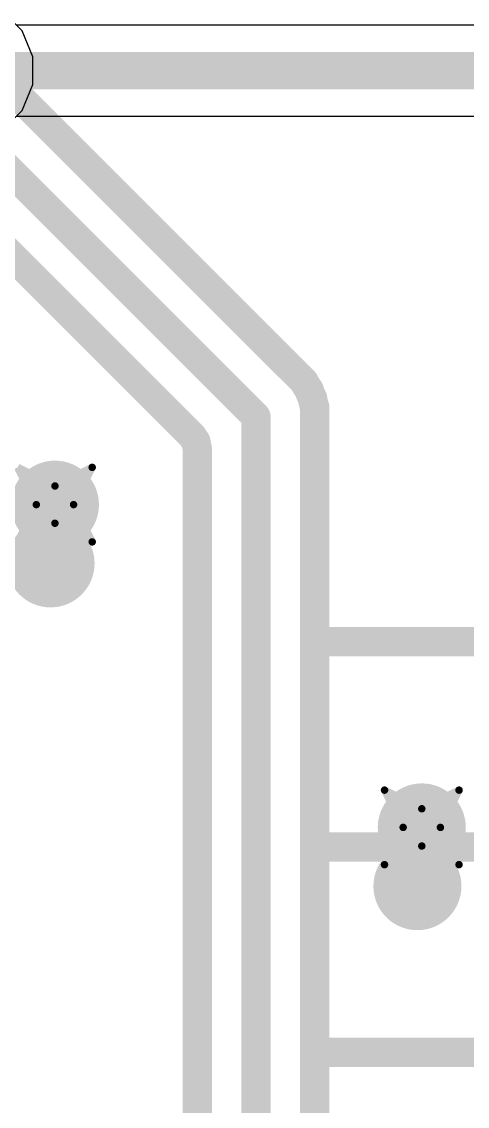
# Model space of a CAD drawing. Header units: inches. Extents: x 0 to 12.4, y -0.6 to 2.2.
# Drawn here: x 1.7729 to 1.8924, y 1.5361 to 1.8271 of the extents above; entities that cross this region are included whole.
import ezdxf

# ---------------------------------------------------------------- set-up
doc = ezdxf.new("R2010")
doc.units = ezdxf.units.IN
doc.header["$MEASUREMENT"] = 0
for name, color, linetype in [('Bottom Layer', 5, 'Continuous'), ('Dimension', 6, 'Continuous'), ('Drill Drawing', 1, 'Continuous'), ('Top Layer', 1, 'Continuous'), ('Via Holes', 16, 'Continuous')]:
    doc.layers.add(name, color=color, linetype=linetype)

msp = doc.modelspace()

# ---------------------------------------------------------------- hatches: boundary and pattern name
at = {"layer": 'Bottom Layer'}
h = msp.add_hatch(color=5, dxfattribs=at)
edge = h.paths.add_edge_path()
edge.add_arc((1.7817796, 1.6975353), 0.011811, 0, 360)
h = msp.add_hatch(color=5, dxfattribs=at)
edge = h.paths.add_edge_path()
edge.add_arc((1.8802048, 1.6109211), 0.011811, 0, 360)
at = {"layer": 'Dimension'}
h = msp.add_hatch(color=6, dxfattribs=at)
edge = h.paths.add_edge_path()
edge.add_arc((1.7806045, 1.6817683), 0.011811, 0, 360)
h = msp.add_hatch(color=6, dxfattribs=at)
edge = h.paths.add_edge_path()
edge.add_arc((1.8790297, 1.5951541), 0.011811, 0, 360)
at = {"layer": 'Top Layer'}
h = msp.add_hatch(color=1, dxfattribs=at)
edge = h.paths.add_edge_path()
edge.add_arc((1.7817796, 1.6975353), 0.011811, 0, 360)
h = msp.add_hatch(color=1, dxfattribs=at)
edge = h.paths.add_edge_path()
edge.add_arc((1.8802048, 1.6109211), 0.011811, 0, 360)
at = {"layer": 'Via Holes'}
h = msp.add_hatch(color=7, dxfattribs=at)
edge = h.paths.add_edge_path()
edge.add_arc((1.7817796, 1.6975353), 0.0059055, 0, 360)
h = msp.add_hatch(color=7, dxfattribs=at)
edge = h.paths.add_edge_path()
edge.add_arc((1.8802048, 1.6109211), 0.0059055, 0, 360)

# ---------------------------------------------------------------- linework, layer by layer
at = {"layer": 'Bottom Layer'}
for p, q in [((2.137, 1.8262351), (1.7713677, 1.8262351)), ((1.7713677, 1.8017649), (2.1319321, 1.8017649))]:
    msp.add_line(p, q, dxfattribs=at)
at = {"layer": 'Bottom Layer', "const_width": 0.01}
msp.add_lwpolyline([(1.757, 1.814), (2.137, 1.814)], dxfattribs=at)
at = {"layer": 'Dimension', "const_width": 0.007874}
for points in [[(1.7680418, 1.811118), (1.8477495, 1.7314104)], [(1.7577698, 1.7990911), (1.8357226, 1.7211383)], [(1.7533084, 1.7812536), (1.818525, 1.716037)], [(1.8477495, 1.7314104), (1.8477496, 1.7314102)], [(1.8477496, 1.7314102), (1.8486379, 1.7305219)], [(1.8486379, 1.7305219), (1.8490317, 1.7297492)], [(1.8490317, 1.7297492), (1.8490339, 1.7297448)], [(1.8490339, 1.7297448), (1.849434, 1.7290919)], [(1.849434, 1.7290919), (1.8499468, 1.7283859)], [(1.8499468, 1.7283859), (1.8502164, 1.7275564)], [(1.8502164, 1.7275564), (1.8505094, 1.7268489)], [(1.8505094, 1.7268489), (1.8509055, 1.7260716)], [(1.8509055, 1.7260716), (1.8510419, 1.7252102)], [(1.8510419, 1.7252102), (1.8512208, 1.7244651)], [(1.8512208, 1.7244651), (1.8514903, 1.7236357)], [(1.8514903, 1.7232516), (1.8514903, 1.7236357)], [(1.8514903, 1.6607575), (1.8514903, 1.7232516)], [(1.8357226, 1.4455478), (1.8357226, 1.7211383)], [(1.818525, 1.716037), (1.8195833, 1.7144532)], [(1.8195833, 1.7144532), (1.8199549, 1.712585)], [(1.8199549, 1.4480452), (1.8199549, 1.712585)], [(1.8514903, 1.6607575), (1.8967462, 1.6607575)], [(1.8514903, 1.6607575), (1.8967462, 1.6607575)], [(1.8514903, 1.6056394), (1.8514903, 1.6607575)], [(1.8514903, 1.6056394), (1.8967462, 1.6056394)], [(1.8514903, 1.6056394), (1.8967462, 1.6056394)], [(1.8514903, 1.5505213), (1.8514903, 1.6056394)], [(1.8514903, 1.5505213), (1.8967462, 1.5505213)], [(1.8514903, 1.5505213), (1.8967462, 1.5505213)], [(1.8514903, 1.5205668), (1.8514903, 1.5505213)]]:
    msp.add_lwpolyline(points, dxfattribs=at)
at = {"layer": 'Dimension', "const_width": 0.003937}
for points in [[(1.845781, 1.7314104, 1), (1.849718, 1.7314104, 1)], [(1.845781, 1.7314104, 1), (1.849718, 1.7314104, 1)], [(1.8457811, 1.7314102, 1), (1.8497181, 1.7314102, 1)], [(1.8457811, 1.7314102, 1), (1.8497181, 1.7314102, 1)], [(1.8466694, 1.7305219, 1), (1.8506064, 1.7305219, 1)], [(1.8466694, 1.7305219, 1), (1.8506064, 1.7305219, 1)], [(1.8470632, 1.7297492, 1), (1.8510002, 1.7297492, 1)], [(1.8470632, 1.7297492, 1), (1.8510002, 1.7297492, 1)], [(1.8470654, 1.7297448, 1), (1.8510024, 1.7297448, 1)], [(1.8470654, 1.7297448, 1), (1.8510024, 1.7297448, 1)], [(1.8474655, 1.7290919, 1), (1.8514025, 1.7290919, 1)], [(1.8474655, 1.7290919, 1), (1.8514025, 1.7290919, 1)], [(1.8479783, 1.7283859, 1), (1.8519153, 1.7283859, 1)], [(1.8479783, 1.7283859, 1), (1.8519153, 1.7283859, 1)], [(1.8482479, 1.7275564, 1), (1.8521849, 1.7275564, 1)], [(1.8482479, 1.7275564, 1), (1.8521849, 1.7275564, 1)], [(1.8485409, 1.7268489, 1), (1.8524779, 1.7268489, 1)], [(1.8485409, 1.7268489, 1), (1.8524779, 1.7268489, 1)], [(1.848937, 1.7260716, 1), (1.852874, 1.7260716, 1)], [(1.848937, 1.7260716, 1), (1.852874, 1.7260716, 1)], [(1.8490734, 1.7252102, 1), (1.8530104, 1.7252102, 1)], [(1.8490734, 1.7252102, 1), (1.8530104, 1.7252102, 1)], [(1.8492523, 1.7244651, 1), (1.8531893, 1.7244651, 1)], [(1.8492523, 1.7244651, 1), (1.8531893, 1.7244651, 1)], [(1.8495218, 1.7236357, 1), (1.8534588, 1.7236357, 1)], [(1.8495218, 1.7236357, 1), (1.8534588, 1.7236357, 1)], [(1.8495218, 1.7232516, 1), (1.8534588, 1.7232516, 1)], [(1.8495218, 1.7232516, 1), (1.8534588, 1.7232516, 1)], [(1.8337541, 1.7211383, 1), (1.8376911, 1.7211383, 1)], [(1.8337541, 1.7211383, 1), (1.8376911, 1.7211383, 1)], [(1.8165565, 1.716037, 1), (1.8204935, 1.716037, 1)], [(1.8165565, 1.716037, 1), (1.8204935, 1.716037, 1)], [(1.8176148, 1.7144532, 1), (1.8215518, 1.7144532, 1)], [(1.8176148, 1.7144532, 1), (1.8215518, 1.7144532, 1)], [(1.8179864, 1.712585, 1), (1.8219234, 1.712585, 1)], [(1.8179864, 1.712585, 1), (1.8219234, 1.712585, 1)], [(1.8495218, 1.6607575, 1), (1.8534588, 1.6607575, 1)], [(1.8495218, 1.6607575, 1), (1.8534588, 1.6607575, 1)], [(1.8495218, 1.6607575, 1), (1.8534588, 1.6607575, 1)], [(1.8495218, 1.6607575, 1), (1.8534588, 1.6607575, 1)], [(1.8495218, 1.6056394, 1), (1.8534588, 1.6056394, 1)], [(1.8495218, 1.6056394, 1), (1.8534588, 1.6056394, 1)], [(1.8495218, 1.6056394, 1), (1.8534588, 1.6056394, 1)], [(1.8495218, 1.6056394, 1), (1.8534588, 1.6056394, 1)], [(1.8495218, 1.5505213, 1), (1.8534588, 1.5505213, 1)], [(1.8495218, 1.5505213, 1), (1.8534588, 1.5505213, 1)], [(1.8495218, 1.5505213, 1), (1.8534588, 1.5505213, 1)], [(1.8495218, 1.5505213, 1), (1.8534588, 1.5505213, 1)]]:
    msp.add_lwpolyline(points, format="xyb", close=True, dxfattribs=at)
at = {"layer": 'Drill Drawing', "const_width": 0.002}
for points in [[(1.7717796, 1.7075353), (1.7817796, 1.7025353)], [(1.7717796, 1.7075353), (1.7767796, 1.6975353)], [(1.7817796, 1.7025353), (1.7917796, 1.7075353)], [(1.7867796, 1.6975353), (1.7917796, 1.7075353)], [(1.7717796, 1.6875353), (1.7767796, 1.6975353)], [(1.7867796, 1.6975353), (1.7917796, 1.6875353)], [(1.7717796, 1.6875353), (1.7817796, 1.6925353)], [(1.7817796, 1.6925353), (1.7917796, 1.6875353)], [(1.8702048, 1.6209211), (1.8802048, 1.6159211)], [(1.8702048, 1.6209211), (1.8752048, 1.6109211)], [(1.8802048, 1.6159211), (1.8902048, 1.6209211)], [(1.8852048, 1.6109211), (1.8902048, 1.6209211)], [(1.8702048, 1.6009211), (1.8752048, 1.6109211)], [(1.8852048, 1.6109211), (1.8902048, 1.6009211)], [(1.8702048, 1.6009211), (1.8802048, 1.6059211)], [(1.8802048, 1.6059211), (1.8902048, 1.6009211)]]:
    msp.add_lwpolyline(points, dxfattribs=at)
at = {"layer": 'Drill Drawing', "const_width": 0.001}
for points in [[(1.7912796, 1.7075353, 1), (1.7922796, 1.7075353, 1)], [(1.7912796, 1.7075353, 1), (1.7922796, 1.7075353, 1)], [(1.7812796, 1.7025353, 1), (1.7822796, 1.7025353, 1)], [(1.7812796, 1.7025353, 1), (1.7822796, 1.7025353, 1)], [(1.7762796, 1.6975353, 1), (1.7772796, 1.6975353, 1)], [(1.7762796, 1.6975353, 1), (1.7772796, 1.6975353, 1)], [(1.7862796, 1.6975353, 1), (1.7872796, 1.6975353, 1)], [(1.7862796, 1.6975353, 1), (1.7872796, 1.6975353, 1)], [(1.7812796, 1.6925353, 1), (1.7822796, 1.6925353, 1)], [(1.7812796, 1.6925353, 1), (1.7822796, 1.6925353, 1)], [(1.7912796, 1.6875353, 1), (1.7922796, 1.6875353, 1)], [(1.7912796, 1.6875353, 1), (1.7922796, 1.6875353, 1)], [(1.8697048, 1.6209211, 1), (1.8707048, 1.6209211, 1)], [(1.8697048, 1.6209211, 1), (1.8707048, 1.6209211, 1)], [(1.8897048, 1.6209211, 1), (1.8907048, 1.6209211, 1)], [(1.8897048, 1.6209211, 1), (1.8907048, 1.6209211, 1)], [(1.8797048, 1.6159211, 1), (1.8807048, 1.6159211, 1)], [(1.8797048, 1.6159211, 1), (1.8807048, 1.6159211, 1)], [(1.8747048, 1.6109211, 1), (1.8757048, 1.6109211, 1)], [(1.8747048, 1.6109211, 1), (1.8757048, 1.6109211, 1)], [(1.8847048, 1.6109211, 1), (1.8857048, 1.6109211, 1)], [(1.8847048, 1.6109211, 1), (1.8857048, 1.6109211, 1)], [(1.8797048, 1.6059211, 1), (1.8807048, 1.6059211, 1)], [(1.8797048, 1.6059211, 1), (1.8807048, 1.6059211, 1)], [(1.8697048, 1.6009211, 1), (1.8707048, 1.6009211, 1)], [(1.8697048, 1.6009211, 1), (1.8707048, 1.6009211, 1)], [(1.8897048, 1.6009211, 1), (1.8907048, 1.6009211, 1)], [(1.8897048, 1.6009211, 1), (1.8907048, 1.6009211, 1)]]:
    msp.add_lwpolyline(points, format="xyb", close=True, dxfattribs=at)
at = {"layer": 'Top Layer'}
for p, q in [((1.7729472, 1.8246556), (1.7676556, 1.8299472)), ((1.775811, 1.8177417), (1.7729472, 1.8246556)), ((1.775811, 1.8102583), (1.775811, 1.8177417)), ((1.7729472, 1.8033444), (1.775811, 1.8102583)), ((1.7676556, 1.7980528), (1.7729472, 1.8033444))]:
    msp.add_line(p, q, dxfattribs=at)

doc.saveas('drawing.dxf')
